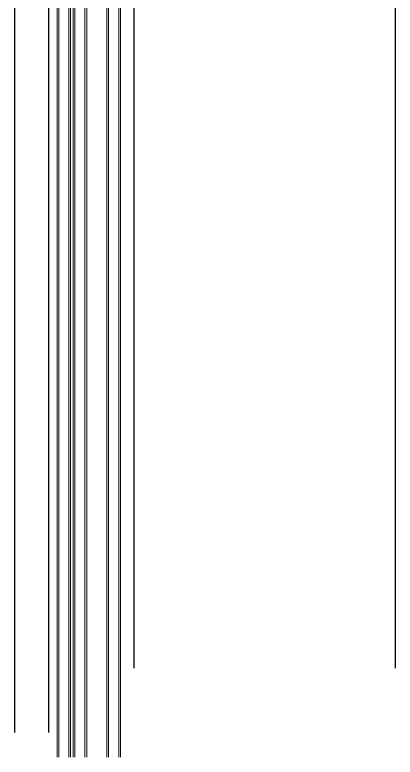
# Model space of a CAD drawing. Extents: x -3378 to 102197, y -3799 to 48702.
# Drawn here: x 78620.9 to 78845.9, y 16652.9 to 17092.3 of the extents above; entities that cross this region are included whole.
import ezdxf

# ---------------------------------------------------------------- set-up
doc = ezdxf.new("R2010")
doc.units = 0
for name, color, linetype in [('BCM-EXT', 2, 'Continuous'), ('視覺模型鋁擠型暫替', 4, 'Continuous'), ('金屬面材 METAL PANEL', 2, 'Continuous')]:
    doc.layers.add(name, color=color, linetype=linetype)
doc.layers.add('BCM-GLA', color=4, linetype='Continuous', lineweight=5)

# ---------------------------------------------------------------- blocks, each defined once
blk = doc.blocks.new('外懸包板斷面(東側)')
at = {"layer": 'BCM-EXT', "color": 8}
blk.add_lwpolyline([(575, -950.36), (575, -116.95), (595, -116.95), (595, -950.36)], dxfattribs=at)
at = {"layer": 'BCM-GLA', "linetype": 'ByBlock'}
for points in [[(600, -964.86), (600, -75.23), (601, -74.23), (608, -74.23), (608, -964.86)], [(617.5, -964.86), (617.5, -75.23), (616.5, -74.23), (609.5, -74.23), (609.5, -964.86)], [(637.5, -964.86), (637.5, -75.23), (636.5, -74.23), (629.5, -74.23), (629.5, -964.86)]]:
    blk.add_lwpolyline(points, dxfattribs=at)
at = {"layer": 'BCM-GLA', "color": 5, "linetype": 'ByBlock'}
for points in [[(601, -964.86), (601, -75.64), (601.41, -75.23), (607, -75.23), (607, -964.86)], [(616.5, -964.86), (616.5, -75.64), (616.09, -75.23), (610.5, -75.23), (610.5, -964.86)], [(636.5, -964.86), (636.5, -75.64), (636.09, -75.23), (630.5, -75.23), (630.5, -964.86)]]:
    blk.add_lwpolyline(points, dxfattribs=at)
at = {"layer": '金屬面材 METAL PANEL'}
blk.add_lwpolyline([(645.5, -912.14), (645.5, 680.33), (800, 680.33), (800, -912.14)], dxfattribs=at)

msp = doc.modelspace()

# ---------------------------------------------------------------- block references
at = {"layer": '視覺模型鋁擠型暫替', "linetype": 'Continuous'}
msp.add_blockref('外懸包板斷面(東側)', (78045.866, 17617.76, 0), dxfattribs=at)

doc.saveas('drawing.dxf')
